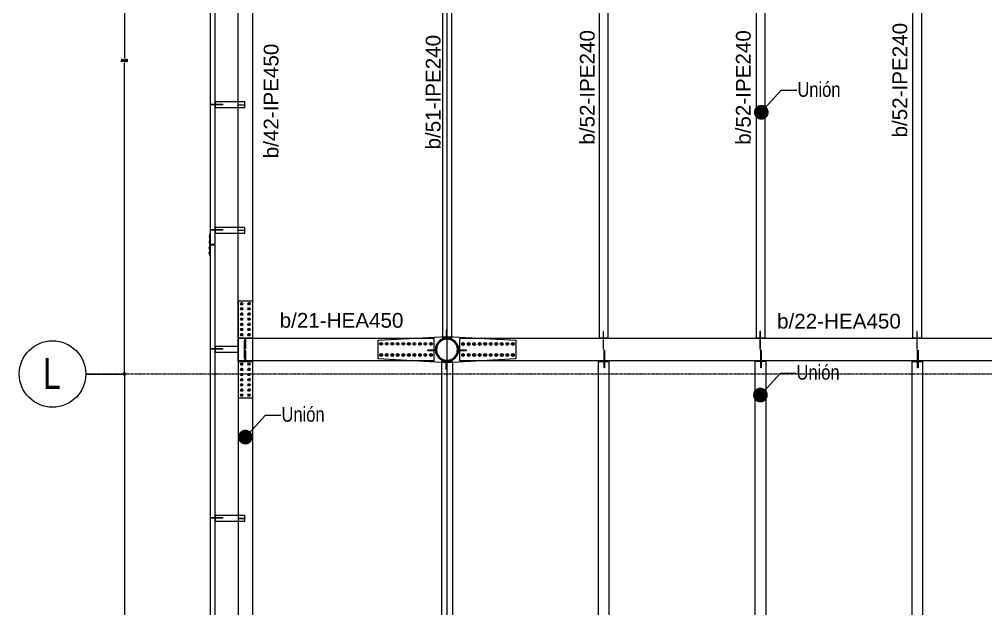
# Model space of a CAD drawing. Header units: millimetres. Extents: x -158 to 97215, y -53820 to 8373.
# Drawn here: x 1937 to 15034, y -36886 to -28896 of the extents above; entities that cross this region are included whole.
import ezdxf
from ezdxf.enums import TextEntityAlignment as Align

# ---------------------------------------------------------------- set-up
doc = ezdxf.new("R2010")
doc.units = ezdxf.units.MM
doc.header["$LTSCALE"] = 0.8
doc.linetypes.add('Grid Line', pattern=[3.33375, 1.905, -0.47625, 0.47625, -0.47625])
for name, color, linetype, lineweight in [('0-1', 7, 'Continuous', 5), ('E_COLUMNAS-1', 1, 'Continuous', 25), ('E_EJES', 8, 'Continuous', 9), ('E_EJES-1', 8, 'Grid Line', 9), ('E_TEXTO', 3, 'Continuous', 9), ('P-PLATINA', 6, 'Continuous', 15)]:
    doc.layers.add(name, color=color, linetype=linetype, lineweight=lineweight)
doc.layers.add('COTAS', color=8, linetype='Continuous')
doc.layers.add('VIGAS', color=8, linetype='Continuous')
doc.styles.add('CNI_COTAS', font='romans.shx', dxfattribs={"width": 0.8})
doc.styles.add('CX', font='ARIALUNI.ttf', dxfattribs={"width": 0.8, "height": 300})
doc.styles.add('Swis721 LtCn BT', font='swisscl.ttf', dxfattribs={"height": 0.42})
doc.styles.add('VERDANA', font='arial.ttf')
doc.dimstyles.new('1.5', dxfattribs={"dimscale": 0, "dimtxt": 30, "dimasz": 80, "dimexe": 4, "dimexo": 4, "dimgap": 15, "dimtad": 1, "dimdec": 0, "dimzin": 4, "dimdsep": 46, "dimtxsty": 'CNI_COTAS', "dimblk": 'DOTSMALL', "dimcen": 0, "dimclrd": 256, "dimclrt": 3, "dimadec": 0, "dimazin": 0, "dimtfac": 1, "dimtdec": 0, "dimtmove": 2, "dimatfit": 0, "dimldrblk": 'DOTSMALL', "dimfxl": 0.05, "dimtolj": 1, "dimtzin": 0, "dimarcsym": 0})

# ---------------------------------------------------------------- blocks, each defined once
blk = doc.blocks.new('Grid - CNI_NOMBRE EJES-372759-_6_00m_N_E_-NIVEL-2 DOC')
at = {"layer": 'E_EJES'}
blk.add_circle((0, 0), 0.003, dxfattribs=at)
blk = doc.blocks.new('_DotSmall')
at = {"color": 0, "linetype": 'ByBlock', "const_width": 0.5}
blk.add_lwpolyline([(-0.0625, 0, 1), (0.0625, 0, 1)], format="xyb", close=True, dxfattribs=at)
blk = doc.blocks.new('*D170')
at = {"layer": 'COTAS', "color": 0, "lineweight": -2, "transparency": 16777216}
for p, q in [((2847, -33705), (3365, -33705)), ((2841, -42205), (3365, -42205))]:
    blk.add_line(p, q, dxfattribs=at)
at = {"layer": 'COTAS', "lineweight": -2, "transparency": 16777216}
for p, q in [((3361, -33705), (3361, -37925)), ((3361, -42205), (3361, -37985))]:
    blk.add_line(p, q, dxfattribs=at)
at = {"layer": 'Defpoints', "color": 0, "transparency": 16777216}
for p in [(2843, -33705), (3361, -33705), (2837, -42205)]:
    blk.add_point(p, dxfattribs=at)
at = {"layer": 'COTAS', "lineweight": -2, "transparency": 16777216, "xscale": 80, "yscale": 80, "zscale": 80}
for p, rotation in [((3361, -33705), 90), ((3361, -42205), 270)]:
    blk.add_blockref('_DotSmall', p, dxfattribs=dict(at, rotation=rotation))
at = {"layer": 'COTAS', "color": 3, "transparency": 16777216, "insert": (3361, -37955), "char_height": 30, "attachment_point": 5, "rotation": 0.1, "style": 'CNI_COTAS'}
blk.add_mtext('\\A1;8500', dxfattribs=at)
blk = doc.blocks.new('*D171')
at = {"layer": 'COTAS', "color": 0, "lineweight": -2, "transparency": 16777216}
for p, q in [((3030, -25205), (3365, -25205)), ((3030, -33705), (3365, -33705))]:
    blk.add_line(p, q, dxfattribs=at)
at = {"layer": 'COTAS', "lineweight": -2, "transparency": 16777216}
for p, q in [((3361, -25205), (3361, -29425)), ((3361, -33705), (3361, -29485))]:
    blk.add_line(p, q, dxfattribs=at)
at = {"layer": 'Defpoints', "color": 0, "transparency": 16777216}
for p in [(3026, -25205), (3361, -25205), (3026, -33705)]:
    blk.add_point(p, dxfattribs=at)
at = {"layer": 'COTAS', "lineweight": -2, "transparency": 16777216, "xscale": 80, "yscale": 80, "zscale": 80}
for p, rotation in [((3361, -25205), 90), ((3361, -33705), 270)]:
    blk.add_blockref('_DotSmall', p, dxfattribs=dict(at, rotation=rotation))
at = {"layer": 'COTAS', "color": 3, "transparency": 16777216, "insert": (3361, -29455), "char_height": 30, "attachment_point": 5, "rotation": 0.1, "style": 'CNI_COTAS'}
blk.add_mtext('\\A1;8500', dxfattribs=at)

msp = doc.modelspace()

# ---------------------------------------------------------------- linework, layer by layer
at = {"color": 1, "linetype": 'Continuous'}
for centre, radius, start, end in [((4950.1, -32751.9), 11, 108, 288), ((4950.1, -32751.9), 10, 0, 180), ((4950.1, -32751.9), 11, 288, 108), ((5050.1, -32751.9), 11, 108, 288), ((5050.1, -32751.9), 10, 0, 180), ((5050.1, -32751.9), 11, 288, 108), ((4950.1, -32821.9), 11, 108, 288), ((4950.1, -32751.9), 10, 180, 0), ((4950.1, -32821.9), 10, 0, 180), ((4950.1, -32821.9), 10, 180, 0), ((4950.1, -32821.9), 11, 288, 108), ((5050.1, -32821.9), 11, 108, 288), ((5050.1, -32751.9), 10, 180, 0), ((5050.1, -32821.9), 10, 0, 180), ((5050.1, -32821.9), 10, 180, 0), ((5050.1, -32821.9), 11, 288, 108), ((4950.1, -32891.9), 11, 108, 288), ((4950.1, -32961.9), 11, 108, 288), ((4950.1, -32891.9), 10, 0, 180), ((4950.1, -32891.9), 10, 180, 0), ((4950.1, -32961.9), 10, 0, 180), ((4950.1, -32961.9), 10, 180, 0), ((4950.1, -32891.9), 11, 288, 108), ((4950.1, -32961.9), 11, 288, 108), ((5050.1, -32891.9), 11, 108, 288), ((5050.1, -32961.9), 11, 108, 288), ((5050.1, -32891.9), 10, 0, 180), ((5050.1, -32891.9), 10, 180, 0), ((5050.1, -32961.9), 10, 0, 180), ((5050.1, -32961.9), 10, 180, 0), ((5050.1, -32891.9), 11, 288, 108), ((5050.1, -32961.9), 11, 288, 108), ((4950.1, -33031.9), 11, 108, 288), ((4950.1, -33101.9), 11, 108, 288), ((4950.1, -33031.9), 10, 0, 180), ((4950.1, -33031.9), 10, 180, 0), ((4950.1, -33101.9), 10, 0, 180), ((4950.1, -33101.9), 10, 180, 0), ((4950.1, -33031.9), 11, 288, 108), ((4950.1, -33101.9), 11, 288, 108), ((5050.1, -33031.9), 11, 108, 288), ((5050.1, -33101.9), 11, 108, 288), ((5050.1, -33031.9), 10, 0, 180), ((5050.1, -33031.9), 10, 180, 0), ((5050.1, -33101.9), 10, 0, 180), ((5050.1, -33101.9), 10, 180, 0), ((5050.1, -33031.9), 11, 288, 108), ((5050.1, -33101.9), 11, 288, 108), ((4950.1, -33171.9), 11, 108, 288), ((4950.1, -33171.9), 10, 0, 180), ((4950.1, -33171.9), 10, 180, 0), ((4950.1, -33171.9), 11, 288, 108), ((5050.1, -33171.9), 11, 108, 288), ((5050.1, -33171.9), 10, 0, 180), ((5050.1, -33171.9), 10, 180, 0), ((5050.1, -33171.9), 11, 288, 108), ((6840.8, -33297.1), 12, 18.0268, 198.0268), ((6840.8, -33297.1), 12, 198.0268, 18.0268), ((6840.8, -33297.1), 11, 90.0268, 270.0268), ((6840.8, -33297.1), 11, 270.0268, 90.0268), ((6915.8, -33297), 12, 18.0268, 198.0268), ((6915.8, -33297), 12, 198.0268, 18.0268), ((6915.8, -33297), 11, 90.0268, 270.0268), ((6915.8, -33297), 11, 270.0268, 90.0268), ((6990.8, -33297), 12, 18.0268, 198.0268), ((6990.8, -33297), 12, 198.0268, 18.0268), ((6990.8, -33297), 11, 90.0268, 270.0268), ((6990.8, -33297), 11, 270.0268, 90.0268), ((7065.8, -33297), 12, 18.0268, 198.0268), ((7065.8, -33297), 12, 198.0268, 18.0268), ((7065.8, -33297), 11, 90.0268, 270.0268), ((7065.8, -33297), 11, 270.0268, 90.0268), ((7140.8, -33296.9), 12, 18.0268, 198.0268), ((7140.8, -33296.9), 12, 198.0268, 18.0268), ((7140.8, -33296.9), 11, 90.0268, 270.0268), ((7140.8, -33296.9), 11, 270.0268, 90.0268), ((7215.8, -33296.9), 12, 18.0268, 198.0268), ((7215.8, -33296.9), 12, 198.0268, 18.0268), ((7215.8, -33296.9), 11, 90.0268, 270.0268), ((7215.8, -33296.9), 11, 270.0268, 90.0268), ((7290.8, -33296.9), 12, 18.0268, 198.0268), ((7290.8, -33296.9), 12, 198.0268, 18.0268), ((7290.8, -33296.9), 11, 90.0268, 270.0268), ((7290.8, -33296.9), 11, 270.0268, 90.0268), ((7365.8, -33296.8), 12, 18.0268, 198.0268), ((7365.8, -33296.8), 12, 198.0268, 18.0268), ((7365.8, -33296.8), 11, 90.0268, 270.0268), ((7365.8, -33296.8), 11, 270.0268, 90.0268), ((7440.8, -33296.8), 12, 18.0268, 198.0268), ((7440.8, -33296.8), 12, 198.0268, 18.0268), ((7440.8, -33296.8), 11, 90.0268, 270.0268), ((7440.8, -33296.8), 11, 270.0268, 90.0268), ((7515.8, -33296.8), 12, 18.0268, 198.0268), ((7515.8, -33296.8), 12, 198.0268, 18.0268), ((7515.8, -33296.8), 11, 90.0268, 270.0268), ((7515.8, -33296.8), 11, 270.0268, 90.0268), ((7950.7, -33297.6), 12, 18.0268, 198.0268), ((7950.7, -33297.6), 12, 198.0268, 18.0268), ((7950.7, -33297.6), 11, 90.0268, 270.0268), ((7950.7, -33297.6), 11, 270.0268, 90.0268), ((8025.7, -33297.6), 12, 18.0268, 198.0268), ((8025.7, -33297.6), 12, 198.0268, 18.0268), ((8025.7, -33297.6), 11, 90.0268, 270.0268), ((8025.7, -33297.6), 11, 270.0268, 90.0268), ((8100.7, -33297.6), 12, 18.0268, 198.0268), ((8100.7, -33297.6), 12, 198.0268, 18.0268), ((8100.7, -33297.6), 11, 90.0268, 270.0268), ((8100.7, -33297.6), 11, 270.0268, 90.0268), ((8175.7, -33297.5), 12, 18.0268, 198.0268), ((8175.7, -33297.5), 12, 198.0268, 18.0268), ((8175.7, -33297.5), 11, 90.0268, 270.0268), ((8175.7, -33297.5), 11, 270.0268, 90.0268), ((8250.7, -33297.5), 12, 18.0268, 198.0268), ((8250.7, -33297.5), 12, 198.0268, 18.0268), ((8250.7, -33297.5), 11, 90.0268, 270.0268), ((8250.7, -33297.5), 11, 270.0268, 90.0268), ((8325.7, -33297.5), 12, 18.0268, 198.0268), ((8325.7, -33297.5), 12, 198.0268, 18.0268), ((8325.7, -33297.5), 11, 90.0268, 270.0268), ((8325.7, -33297.5), 11, 270.0268, 90.0268), ((8400.7, -33297.4), 12, 18.0268, 198.0268), ((8400.7, -33297.4), 12, 198.0268, 18.0268), ((8400.7, -33297.4), 11, 90.0268, 270.0268), ((8400.7, -33297.4), 11, 270.0268, 90.0268), ((8475.7, -33297.4), 12, 18.0268, 198.0268), ((8475.7, -33297.4), 12, 198.0268, 18.0268), ((8475.7, -33297.4), 11, 90.0268, 270.0268), ((8475.7, -33297.4), 11, 270.0268, 90.0268), ((8550.7, -33297.4), 12, 18.0268, 198.0268), ((8550.7, -33297.4), 12, 198.0268, 18.0268), ((8550.7, -33297.4), 11, 90.0268, 270.0268), ((8550.7, -33297.4), 11, 270.0268, 90.0268), ((8625.7, -33297.3), 12, 18.0268, 198.0268), ((8625.7, -33297.3), 12, 198.0268, 18.0268), ((8625.7, -33297.3), 11, 90.0268, 270.0268), ((8625.7, -33297.3), 11, 270.0268, 90.0268), ((6840.8, -33447.1), 12, 18.0268, 198.0268), ((6840.8, -33447.1), 12, 198.0268, 18.0268), ((6840.8, -33447.1), 11, 90.0268, 270.0268), ((6840.8, -33447.1), 11, 270.0268, 90.0268), ((6915.8, -33447), 12, 18.0268, 198.0268), ((6915.8, -33447), 12, 198.0268, 18.0268), ((6915.8, -33447), 11, 90.0268, 270.0268), ((6915.8, -33447), 11, 270.0268, 90.0268), ((6990.8, -33447), 12, 18.0268, 198.0268), ((6990.8, -33447), 12, 198.0268, 18.0268), ((6990.8, -33447), 11, 90.0268, 270.0268), ((6990.8, -33447), 11, 270.0268, 90.0268), ((7065.8, -33447), 12, 18.0268, 198.0268), ((7065.8, -33447), 12, 198.0268, 18.0268), ((7065.8, -33447), 11, 90.0268, 270.0268), ((7065.8, -33447), 11, 270.0268, 90.0268), ((7140.8, -33446.9), 12, 18.0268, 198.0268), ((7140.8, -33446.9), 12, 198.0268, 18.0268), ((7140.8, -33446.9), 11, 90.0268, 270.0268), ((7140.8, -33446.9), 11, 270.0268, 90.0268), ((7215.8, -33446.9), 12, 18.0268, 198.0268), ((7215.8, -33446.9), 12, 198.0268, 18.0268), ((7215.8, -33446.9), 11, 90.0268, 270.0268), ((7215.8, -33446.9), 11, 270.0268, 90.0268), ((7290.8, -33446.9), 12, 18.0268, 198.0268), ((7290.8, -33446.9), 12, 198.0268, 18.0268), ((7290.8, -33446.9), 11, 90.0268, 270.0268), ((7290.8, -33446.9), 11, 270.0268, 90.0268), ((7365.8, -33446.8), 12, 18.0268, 198.0268), ((7365.8, -33446.8), 12, 198.0268, 18.0268), ((7365.8, -33446.8), 11, 90.0268, 270.0268), ((7365.8, -33446.8), 11, 270.0268, 90.0268), ((7440.8, -33446.8), 12, 18.0268, 198.0268), ((7440.8, -33446.8), 12, 198.0268, 18.0268), ((7440.8, -33446.8), 11, 90.0268, 270.0268), ((7440.8, -33446.8), 11, 270.0268, 90.0268), ((7515.8, -33446.8), 12, 18.0268, 198.0268), ((7515.8, -33446.8), 12, 198.0268, 18.0268), ((7515.8, -33446.8), 11, 90.0268, 270.0268), ((7515.8, -33446.8), 11, 270.0268, 90.0268), ((7950.8, -33447.6), 12, 18.0268, 198.0268), ((7950.8, -33447.6), 12, 198.0268, 18.0268), ((7950.8, -33447.6), 11, 90.0268, 270.0268), ((7950.8, -33447.6), 11, 270.0268, 90.0268), ((8025.8, -33447.6), 12, 18.0268, 198.0268), ((8025.8, -33447.6), 12, 198.0268, 18.0268), ((8025.8, -33447.6), 11, 90.0268, 270.0268), ((8025.8, -33447.6), 11, 270.0268, 90.0268), ((8100.8, -33447.6), 12, 18.0268, 198.0268), ((8100.8, -33447.6), 12, 198.0268, 18.0268), ((8100.8, -33447.6), 11, 90.0268, 270.0268), ((8100.8, -33447.6), 11, 270.0268, 90.0268), ((8175.8, -33447.5), 12, 18.0268, 198.0268), ((8175.8, -33447.5), 12, 198.0268, 18.0268), ((8175.8, -33447.5), 11, 90.0268, 270.0268), ((8175.8, -33447.5), 11, 270.0268, 90.0268), ((8250.8, -33447.5), 12, 18.0268, 198.0268), ((8250.8, -33447.5), 12, 198.0268, 18.0268), ((8250.8, -33447.5), 11, 90.0268, 270.0268), ((8250.8, -33447.5), 11, 270.0268, 90.0268), ((8325.8, -33447.5), 12, 18.0268, 198.0268), ((8325.8, -33447.5), 12, 198.0268, 18.0268), ((8325.8, -33447.5), 11, 90.0268, 270.0268), ((8325.8, -33447.5), 11, 270.0268, 90.0268), ((8400.8, -33447.4), 12, 18.0268, 198.0268), ((8400.8, -33447.4), 12, 198.0268, 18.0268), ((8400.8, -33447.4), 11, 90.0268, 270.0268), ((8400.8, -33447.4), 11, 270.0268, 90.0268), ((8475.8, -33447.4), 12, 18.0268, 198.0268), ((8475.8, -33447.4), 12, 198.0268, 18.0268), ((8475.8, -33447.4), 11, 90.0268, 270.0268), ((8475.8, -33447.4), 11, 270.0268, 90.0268), ((8550.8, -33447.4), 12, 18.0268, 198.0268), ((8550.8, -33447.4), 12, 198.0268, 18.0268), ((8550.8, -33447.4), 11, 90.0268, 270.0268), ((8550.8, -33447.4), 11, 270.0268, 90.0268), ((8625.8, -33447.3), 12, 18.0268, 198.0268), ((8625.8, -33447.3), 12, 198.0268, 18.0268), ((8625.8, -33447.3), 11, 90.0268, 270.0268), ((8625.8, -33447.3), 11, 270.0268, 90.0268), ((4950.1, -33572.2), 11, 108, 288), ((4950.1, -33642.2), 11, 108, 288), ((4950.1, -33572.2), 10, 0, 180), ((4950.1, -33572.2), 10, 180, 0), ((4950.1, -33642.2), 10, 0, 180), ((4950.1, -33642.2), 10, 180, 0), ((4950.1, -33572.2), 11, 288, 108), ((4950.1, -33642.2), 11, 288, 108), ((5050.1, -33572.2), 11, 108, 288), ((5050.1, -33642.2), 11, 108, 288), ((5050.1, -33572.2), 10, 0, 180), ((5050.1, -33572.2), 10, 180, 0), ((5050.1, -33642.2), 10, 0, 180), ((5050.1, -33642.2), 10, 180, 0), ((5050.1, -33572.2), 11, 288, 108), ((5050.1, -33642.2), 11, 288, 108), ((4950.1, -33712.2), 11, 108, 288), ((4950.1, -33782.2), 11, 108, 288), ((4950.1, -33712.2), 10, 0, 180), ((4950.1, -33712.2), 10, 180, 0), ((4950.1, -33782.2), 10, 0, 180), ((4950.1, -33782.2), 10, 180, 0), ((4950.1, -33712.2), 11, 288, 108), ((4950.1, -33782.2), 11, 288, 108), ((5050.1, -33712.2), 11, 108, 288), ((5050.1, -33782.2), 11, 108, 288), ((5050.1, -33712.2), 10, 0, 180), ((5050.1, -33712.2), 10, 180, 0), ((5050.1, -33782.2), 10, 0, 180), ((5050.1, -33782.2), 10, 180, 0), ((5050.1, -33712.2), 11, 288, 108), ((5050.1, -33782.2), 11, 288, 108), ((4950.1, -33852.2), 11, 108, 288), ((4950.1, -33922.2), 11, 108, 288), ((4950.1, -33852.2), 10, 0, 180), ((4950.1, -33852.2), 10, 180, 0), ((4950.1, -33922.2), 10, 0, 180), ((4950.1, -33852.2), 11, 288, 108), ((4950.1, -33922.2), 11, 288, 108), ((5050.1, -33852.2), 11, 108, 288), ((5050.1, -33922.2), 11, 108, 288), ((5050.1, -33852.2), 10, 0, 180), ((5050.1, -33852.2), 10, 180, 0), ((5050.1, -33922.2), 10, 0, 180), ((5050.1, -33852.2), 11, 288, 108), ((5050.1, -33922.2), 11, 288, 108), ((4950.1, -33992.2), 11, 108, 288), ((4950.1, -33922.2), 10, 180, 0), ((4950.1, -33992.2), 10, 0, 180), ((4950.1, -33992.2), 10, 180, 0), ((4950.1, -33992.2), 11, 288, 108), ((5050.1, -33992.2), 11, 108, 288), ((5050.1, -33922.2), 10, 180, 0), ((5050.1, -33992.2), 10, 0, 180), ((5050.1, -33992.2), 10, 180, 0), ((5050.1, -33992.2), 11, 288, 108)]:
    msp.add_arc(centre, radius, start, end, dxfattribs=at)
at = {"layer": '0-1', "color": 8}
for p, q in [((4522.1, -26281.2), (4522.1, -31949.6)), ((4587.1, -26281.2), (4587.1, -31949.6)), ((4587.1, -31949.6), (4522.1, -31949.6)), ((4587.1, -31959.6), (4522.1, -31959.6)), ((4522.1, -31959.6), (4522.1, -43949.6)), ((4587.1, -31959.6), (4587.1, -43949.6))]:
    msp.add_line(p, q, dxfattribs=at)
at = {"layer": 'E_COLUMNAS-1'}
for centre, radius, start, end in [((7733.3, -33374.5), 157.5, 78.75, 258.75), ((7733.3, -33374.5), 157.5, 78.75, 258.75), ((7733.3, -33374.7), 152.5, 11.25, 191.25), ((7733.3, -33374.7), 142.5, 348.75, 168.75), ((7733.3, -33374.5), 157.5, 258.75, 78.75), ((7733.3, -33374.5), 157.5, 258.75, 78.75), ((7733.3, -33374.7), 152.5, 191.25, 11.25), ((7733.3, -33374.7), 142.5, 168.75, 348.75)]:
    msp.add_arc(centre, radius, start, end, dxfattribs=at)
at = {"layer": 'E_EJES-1'}
for p, q in [((7733.3, -52920), (7733.3, -22429.9)), ((7733.3, -52920), (7733.3, -22429.9)), ((2836.9, -33704.7), (96315.4, -33704.7))]:
    msp.add_line(p, q, dxfattribs=at)
at = {"layer": 'E_TEXTO', "color": 4}
for p, q in [((11993.3, -30156.5), (12263.8, -29858.5)), ((12263.8, -29858.5), (12473.6, -29858.5)), ((11980.9, -33990.4), (12251.5, -33692.4)), ((12251.5, -33692.4), (12461.2, -33692.4)), ((5000.9, -34560.4), (5271.5, -34262.4)), ((5271.5, -34262.4), (5481.2, -34262.4))]:
    msp.add_line(p, q, dxfattribs=at)
at = {"layer": 'E_TEXTO', "color": 4, "const_width": 100}
for points in [[(11943.3, -30156.5, 1), (12043.3, -30156.5, 1)], [(11930.9, -33990.4, 1), (12030.9, -33990.4, 1)], [(4950.9, -34560.4, 1), (5050.9, -34560.4, 1)]]:
    msp.add_lwpolyline(points, format="xyb", close=True, dxfattribs=at)
at = {"layer": 'P-PLATINA'}
for p, q in [((9849.2, -33343.9), (9855.2, -33343.9)), ((11974.2, -33343.9), (11980.2, -33343.9)), ((9861.8, -33405.4), (9867.8, -33405.4)), ((11986.8, -33405.4), (11992.8, -33405.4)), ((14111.8, -33405.4), (14117.8, -33405.4)), ((9861.8, -33544.6), (9867.8, -33544.6)), ((11986.8, -33544.6), (11992.8, -33544.6))]:
    msp.add_line(p, q, dxfattribs=at)
for points in [[(7724.2, -33112.2), (7724.2, -33217.9), (7724.2, -33222.2), (7730.2, -33222.2), (7730.2, -33217.3), (7730.2, -33112.2)], [(9855.2, -33214.6), (9855.2, -33129.6), (9849.2, -33129.6), (9849.2, -33214.6), (9849.2, -33224.6), (9849.2, -33368.9), (9855.2, -33368.9), (9855.2, -33224.6)], [(11980.2, -33214.6), (11980.2, -33129.6), (11974.2, -33129.6), (11974.2, -33214.6), (11974.2, -33224.6), (11974.2, -33368.9), (11980.2, -33368.9), (11980.2, -33224.6)], [(14105.2, -33214.6), (14105.2, -33129.6), (14099.2, -33129.6), (14099.2, -33214.6), (14099.2, -33224.6), (14099.2, -33368.9), (14105.2, -33368.9), (14105.2, -33224.6)], [(9861.8, -33619.6), (9861.8, -33534.6), (9861.8, -33524.6), (9861.8, -33380.4), (9867.8, -33380.4), (9867.8, -33524.6), (9867.8, -33534.6), (9867.8, -33619.6)], [(11986.8, -33380.4), (11992.8, -33380.4), (11992.8, -33524.6), (11992.8, -33534.6), (11992.8, -33619.6), (11986.8, -33619.6), (11986.8, -33534.6), (11986.8, -33524.6)], [(14111.8, -33380.4), (14117.8, -33380.4), (14117.8, -33524.6), (14117.8, -33534.6), (14117.8, -33619.6), (14111.8, -33619.6), (14111.8, -33534.6), (14111.8, -33524.6)], [(7729.7, -33637.2), (7729.7, -33531.7), (7729.7, -33527.2), (7719.7, -33527.2), (7719.7, -33530.7), (7719.7, -33637.2)]]:
    msp.add_lwpolyline(points, close=True, dxfattribs=at)
at = {"layer": 'VIGAS'}
for p, q in [((7733.3, -34212.2), (7733.3, -26020.7)), ((4905.1, -33214.5), (4905.1, -26913.3)), ((9798.3, -33214.6), (9798.3, -26915.6)), ((9918.3, -33214.6), (9918.3, -26915.6)), ((11923.3, -26912.9), (11923.3, -33214.6)), ((12043.3, -33214.6), (12043.3, -26912.9)), ((14048.3, -33214.6), (14048.3, -26912.9)), ((14168.3, -33214.6), (14168.3, -26912.9)), ((7673.3, -27025.6), (7673.3, -33200.3)), ((7793.3, -27025.7), (7793.3, -33200.3)), ((5095.1, -27413.2), (5095.1, -32712.2)), ((4529.6, -30054.9), (4529.6, -30048.9)), ((4587.1, -30048.9), (4529.6, -30048.9)), ((4587.1, -30054.9), (4529.6, -30054.9)), ((4539.6, -30054.9), (4539.6, -30048.9)), ((4597.1, -30048.9), (4587.1, -30048.9)), ((4587.1, -30054.9), (4587.1, -30048.9)), ((4597.1, -30054.9), (4587.1, -30054.9)), ((4905.1, -30016.4), (4597.1, -30016.4)), ((4597.1, -30098.4), (4597.1, -30016.4)), ((4694.6, -30048.9), (4597.1, -30048.9)), ((4694.6, -30054.9), (4597.1, -30054.9)), ((4905.1, -30098.4), (4597.1, -30098.4)), ((4599.6, -30054.9), (4599.6, -30048.9)), ((4679.6, -30054.9), (4679.6, -30048.9)), ((4694.6, -30048.9), (4694.6, -30054.9)), ((4995.4, -30016.4), (4905.1, -30016.4)), ((4995.4, -30098.4), (4905.1, -30098.4)), ((4905.4, -30060.4), (4905.4, -30054.4)), ((4905.4, -30054.4), (4995.4, -30054.4)), ((4905.4, -30060.4), (4905.4, -30054.4)), ((4905.4, -30054.4), (4995.4, -30054.4)), ((4995.4, -30060.4), (4905.4, -30060.4)), ((4995.4, -30060.4), (4905.4, -30060.4)), ((4975.4, -30060.4), (4975.4, -30054.4)), ((4995.4, -30098.4), (4995.4, -30016.4)), ((4995.4, -30054.4), (4995.4, -30060.4)), ((4995.4, -30054.4), (4995.4, -30060.4)), ((4522.1, -31809.6), (4516.1, -31809.6)), ((4516.1, -31809.6), (4516.1, -32099.6)), ((4522.1, -31809.6), (4522.1, -31949.6)), ((4529.6, -31754.9), (4529.6, -31748.9)), ((4587.1, -31748.9), (4529.6, -31748.9)), ((4587.1, -31754.9), (4529.6, -31754.9)), ((4539.6, -31754.9), (4539.6, -31748.9)), ((4597.1, -31748.9), (4587.1, -31748.9)), ((4587.1, -31754.9), (4587.1, -31748.9)), ((4597.1, -31754.9), (4587.1, -31754.9)), ((4905.1, -31716.4), (4597.1, -31716.4)), ((4597.1, -31798.4), (4597.1, -31716.4)), ((4694.6, -31748.9), (4597.1, -31748.9)), ((4694.6, -31754.9), (4597.1, -31754.9)), ((4905.1, -31798.4), (4597.1, -31798.4)), ((4599.6, -31754.9), (4599.6, -31748.9)), ((4679.6, -31754.9), (4679.6, -31748.9)), ((4694.6, -31748.9), (4694.6, -31754.9)), ((4995.4, -31716.4), (4905.1, -31716.4)), ((4995.4, -31798.4), (4905.1, -31798.4)), ((4905.4, -31760.4), (4905.4, -31754.4)), ((4905.4, -31754.4), (4995.4, -31754.4)), ((4905.4, -31760.4), (4905.4, -31754.4)), ((4905.4, -31754.4), (4995.4, -31754.4)), ((4995.4, -31760.4), (4905.4, -31760.4)), ((4995.4, -31760.4), (4905.4, -31760.4)), ((4975.4, -31760.4), (4975.4, -31754.4)), ((4995.4, -31798.4), (4995.4, -31716.4)), ((4995.4, -31754.4), (4995.4, -31760.4)), ((4995.4, -31754.4), (4995.4, -31760.4)), ((4508.2, -31834.3), (4508.2, -31855)), ((4508.2, -31834.3), (4516.1, -31834.3)), ((4508.2, -31839.5), (4516.1, -31839.5)), ((4508.2, -31849.8), (4516.1, -31849.8)), ((4508.2, -31855), (4516.1, -31855)), ((4508.2, -31904.3), (4508.2, -31925)), ((4508.2, -31904.3), (4516.1, -31904.3)), ((4508.2, -31909.5), (4516.1, -31909.5)), ((4508.2, -31919.8), (4516.1, -31919.8)), ((4508.2, -31925), (4516.1, -31925)), ((4522.1, -31949.6), (4522.1, -31959.6)), ((4508.2, -31984.3), (4516.1, -31984.3)), ((4508.2, -32005), (4508.2, -31984.3)), ((4508.2, -31989.5), (4516.1, -31989.5)), ((4508.2, -31999.8), (4516.1, -31999.8)), ((4516.1, -32005), (4508.2, -32005)), ((4508.2, -32054.3), (4516.1, -32054.3)), ((4508.2, -32075), (4508.2, -32054.3)), ((4508.2, -32059.5), (4516.1, -32059.5)), ((4508.2, -32069.8), (4516.1, -32069.8)), ((4516.1, -32075), (4508.2, -32075)), ((4522.1, -31959.6), (4522.1, -32099.6)), ((4522.1, -32099.6), (4516.1, -32099.6)), ((7733.3, -34374.7), (7733.3, -32374.7)), ((7733.3, -43369.3), (7733.3, -32537.2)), ((4905.2, -32712.1), (5096.2, -32712.2)), ((4905.2, -34032.1), (4905.2, -32712.1)), ((4905.2, -32712.1), (5096.2, -32712.2)), ((4905.2, -34032.1), (4905.2, -32712.1)), ((4932.8, -32751.9), (4941.5, -32736.9)), ((4941.5, -32736.9), (4958.8, -32736.9)), ((4958.8, -32736.9), (4967.4, -32751.9)), ((5032.8, -32751.9), (5041.5, -32736.9)), ((5041.5, -32736.9), (5058.8, -32736.9)), ((5058.8, -32736.9), (5067.4, -32751.9)), ((5095.1, -32712.2), (5095.1, -33214.5)), ((5096.2, -32712.2), (5097.5, -34031.9)), ((5096.2, -32712.2), (5097.5, -34031.9)), ((4941.5, -32766.9), (4932.8, -32751.9)), ((4932.8, -32821.9), (4941.5, -32806.9)), ((4941.5, -32836.9), (4932.8, -32821.9)), ((4958.8, -32766.9), (4941.5, -32766.9)), ((4941.5, -32806.9), (4958.8, -32806.9)), ((4958.8, -32836.9), (4941.5, -32836.9)), ((4967.4, -32751.9), (4958.8, -32766.9)), ((4958.8, -32806.9), (4967.4, -32821.9)), ((4967.4, -32821.9), (4958.8, -32836.9)), ((5041.5, -32766.9), (5032.8, -32751.9)), ((5032.8, -32821.9), (5041.5, -32806.9)), ((5041.5, -32836.9), (5032.8, -32821.9)), ((5058.8, -32766.9), (5041.5, -32766.9)), ((5041.5, -32806.9), (5058.8, -32806.9)), ((5058.8, -32836.9), (5041.5, -32836.9)), ((5067.4, -32751.9), (5058.8, -32766.9)), ((5058.8, -32806.9), (5067.4, -32821.9)), ((5067.4, -32821.9), (5058.8, -32836.9)), ((4932.8, -32891.9), (4941.5, -32876.9)), ((4941.5, -32906.9), (4932.8, -32891.9)), ((4932.8, -32961.9), (4941.5, -32946.9)), ((4941.5, -32976.9), (4932.8, -32961.9)), ((4941.5, -32876.9), (4958.8, -32876.9)), ((4958.8, -32906.9), (4941.5, -32906.9)), ((4941.5, -32946.9), (4958.8, -32946.9)), ((4958.8, -32976.9), (4941.5, -32976.9)), ((4958.8, -32876.9), (4967.4, -32891.9)), ((4967.4, -32891.9), (4958.8, -32906.9)), ((4958.8, -32946.9), (4967.4, -32961.9)), ((4967.4, -32961.9), (4958.8, -32976.9)), ((5032.8, -32891.9), (5041.5, -32876.9)), ((5041.5, -32906.9), (5032.8, -32891.9)), ((5032.8, -32961.9), (5041.5, -32946.9)), ((5041.5, -32976.9), (5032.8, -32961.9)), ((5041.5, -32876.9), (5058.8, -32876.9)), ((5058.8, -32906.9), (5041.5, -32906.9)), ((5041.5, -32946.9), (5058.8, -32946.9)), ((5058.8, -32976.9), (5041.5, -32976.9)), ((5058.8, -32876.9), (5067.4, -32891.9)), ((5067.4, -32891.9), (5058.8, -32906.9)), ((5058.8, -32946.9), (5067.4, -32961.9)), ((5067.4, -32961.9), (5058.8, -32976.9)), ((4932.8, -33031.9), (4941.5, -33016.9)), ((4941.5, -33046.9), (4932.8, -33031.9)), ((4932.8, -33101.9), (4941.5, -33086.9)), ((4941.5, -33116.9), (4932.8, -33101.9)), ((4941.5, -33016.9), (4958.8, -33016.9)), ((4958.8, -33046.9), (4941.5, -33046.9)), ((4941.5, -33086.9), (4958.8, -33086.9)), ((4958.8, -33116.9), (4941.5, -33116.9)), ((4958.8, -33016.9), (4967.4, -33031.9)), ((4967.4, -33031.9), (4958.8, -33046.9)), ((4958.8, -33086.9), (4967.4, -33101.9)), ((4967.4, -33101.9), (4958.8, -33116.9)), ((5032.8, -33031.9), (5041.5, -33016.9)), ((5041.5, -33046.9), (5032.8, -33031.9)), ((5032.8, -33101.9), (5041.5, -33086.9)), ((5041.5, -33116.9), (5032.8, -33101.9)), ((5041.5, -33016.9), (5058.8, -33016.9)), ((5058.8, -33046.9), (5041.5, -33046.9)), ((5041.5, -33086.9), (5058.8, -33086.9)), ((5058.8, -33116.9), (5041.5, -33116.9)), ((5058.8, -33016.9), (5067.4, -33031.9)), ((5067.4, -33031.9), (5058.8, -33046.9)), ((5058.8, -33086.9), (5067.4, -33101.9)), ((5067.4, -33101.9), (5058.8, -33116.9)), ((4905.1, -33214.5), (4905.2, -33214.5)), ((4905.1, -33224.6), (4905.2, -33224.6)), ((4905.1, -33524.6), (4905.1, -33224.6)), ((4905.2, -33214.5), (5095.1, -33214.5)), ((5096.7, -33224.6), (4905.2, -33224.6)), ((4932.8, -33171.9), (4941.5, -33156.9)), ((4941.5, -33186.9), (4932.8, -33171.9)), ((4941.5, -33156.9), (4958.8, -33156.9)), ((4958.8, -33186.9), (4941.5, -33186.9)), ((4958.8, -33156.9), (4967.4, -33171.9)), ((4967.4, -33171.9), (4958.8, -33186.9)), ((4985.4, -33258.8), (4985.4, -33368.8)), ((4995.4, -33258.8), (4985.4, -33258.8)), ((4995.4, -33358.8), (4995.4, -33214.5)), ((4995.4, -33368.8), (4995.4, -33258.8)), ((5004.8, -33358.8), (5004.8, -33214.5)), ((5032.8, -33171.9), (5041.5, -33156.9)), ((5041.5, -33186.9), (5032.8, -33171.9)), ((5041.5, -33156.9), (5058.8, -33156.9)), ((5058.8, -33186.9), (5041.5, -33186.9)), ((5058.8, -33156.9), (5067.4, -33171.9)), ((5067.4, -33171.9), (5058.8, -33186.9)), ((7218.2, -33224.6), (5096.7, -33224.6)), ((6801, -33246.9), (7733.3, -33197)), ((6801, -33246.9), (7733.3, -33197)), ((6801, -33496.9), (6801, -33246.9)), ((6801, -33496.9), (6801, -33246.9)), ((7560.8, -33224.6), (7218.2, -33224.6)), ((7560.8, -33524.6), (7560.8, -33224.6)), ((7673.3, -33200.3), (7673.3, -33212.2)), ((7793.3, -33212.2), (7673.3, -33212.2)), ((7733.3, -33197), (8665.7, -33247.9)), ((7733.3, -33197), (8665.7, -33247.9)), ((7793.3, -33200.3), (7793.3, -33212.2)), ((8238.1, -33224.6), (7905.7, -33224.6)), ((7905.7, -33524.6), (7905.7, -33224.6)), ((15718.1, -33224.6), (8238.1, -33224.6)), ((8665.7, -33247.9), (8665.7, -33497.9)), ((8665.7, -33247.9), (8665.7, -33497.9)), ((9798.3, -33214.6), (9918.3, -33214.6)), ((11923.3, -33214.6), (12043.3, -33214.6)), ((14048.3, -33214.6), (14168.3, -33214.6)), ((4529.6, -33369.6), (4529.6, -33363.6)), ((4587.1, -33363.6), (4529.6, -33363.6)), ((4587.1, -33369.6), (4529.6, -33369.6)), ((4539.6, -33369.6), (4539.6, -33363.6)), ((4597.1, -33363.6), (4587.1, -33363.6)), ((4587.1, -33369.6), (4587.1, -33363.6)), ((4597.1, -33369.6), (4587.1, -33369.6)), ((4905.1, -33331.1), (4597.1, -33331.1)), ((4597.1, -33413.1), (4597.1, -33331.1)), ((4694.6, -33363.6), (4597.1, -33363.6)), ((4694.6, -33369.6), (4597.1, -33369.6)), ((4599.6, -33369.6), (4599.6, -33363.6)), ((4679.6, -33369.6), (4679.6, -33363.6)), ((4694.6, -33363.6), (4694.6, -33369.6)), ((4905.1, -33413.1), (4905.1, -33331.1)), ((4985.4, -33368.8), (4995.4, -33368.8)), ((4995.4, -33380.3), (4985.4, -33380.3)), ((4985.4, -33380.3), (4985.4, -33490.3)), ((4995.4, -33358.8), (5004.8, -33358.8)), ((4995.4, -33490.3), (4995.4, -33380.3)), ((5004.8, -33390.3), (4995.4, -33390.3)), ((4995.4, -33390.3), (4995.4, -33534.6)), ((5004.8, -33534.6), (5004.8, -33390.3)), ((6824.3, -33287.6), (6840.8, -33278)), ((6824.3, -33306.6), (6824.3, -33287.6)), ((6840.8, -33316.1), (6824.3, -33306.6)), ((6840.8, -33278), (6857.3, -33287.5)), ((6857.3, -33306.6), (6840.8, -33316.1)), ((6857.3, -33287.5), (6857.3, -33306.6)), ((6899.3, -33287.5), (6915.8, -33278)), ((6899.3, -33306.6), (6899.3, -33287.5)), ((6915.8, -33316.1), (6899.3, -33306.6)), ((6915.8, -33278), (6932.3, -33287.5)), ((6932.3, -33306.6), (6915.8, -33316.1)), ((6932.3, -33287.5), (6932.3, -33306.6)), ((6974.3, -33287.5), (6990.8, -33278)), ((6974.3, -33306.5), (6974.3, -33287.5)), ((6990.8, -33316.1), (6974.3, -33306.5)), ((6990.8, -33278), (7007.3, -33287.5)), ((7007.3, -33306.5), (6990.8, -33316.1)), ((7007.3, -33287.5), (7007.3, -33306.5)), ((7049.3, -33287.5), (7065.8, -33277.9)), ((7049.3, -33306.5), (7049.3, -33287.5)), ((7065.8, -33316), (7049.3, -33306.5)), ((7065.8, -33277.9), (7082.3, -33287.4)), ((7082.3, -33306.5), (7065.8, -33316)), ((7082.3, -33287.4), (7082.3, -33306.5)), ((7124.3, -33287.4), (7140.8, -33277.9)), ((7124.3, -33306.5), (7124.3, -33287.4)), ((7140.8, -33316), (7124.3, -33306.5)), ((7140.8, -33277.9), (7157.3, -33287.4)), ((7157.3, -33306.5), (7140.8, -33316)), ((7157.3, -33287.4), (7157.3, -33306.5)), ((7199.3, -33287.4), (7215.8, -33277.9)), ((7199.3, -33306.4), (7199.3, -33287.4)), ((7215.8, -33316), (7199.3, -33306.4)), ((7215.8, -33277.9), (7232.3, -33287.4)), ((7232.3, -33306.4), (7215.8, -33316)), ((7232.3, -33287.4), (7232.3, -33306.4)), ((7274.3, -33287.4), (7290.8, -33277.8)), ((7274.3, -33306.4), (7274.3, -33287.4)), ((7290.8, -33315.9), (7274.3, -33306.4)), ((7290.8, -33277.8), (7307.3, -33287.3)), ((7307.3, -33306.4), (7290.8, -33315.9)), ((7307.3, -33287.3), (7307.3, -33306.4)), ((7349.3, -33287.3), (7365.8, -33277.8)), ((7349.3, -33306.4), (7349.3, -33287.3)), ((7365.8, -33315.9), (7349.3, -33306.4)), ((7365.8, -33277.8), (7382.3, -33287.3)), ((7382.3, -33306.4), (7365.8, -33315.9)), ((7382.3, -33287.3), (7382.3, -33306.4)), ((7424.3, -33287.3), (7440.8, -33277.7)), ((7424.3, -33306.3), (7424.3, -33287.3)), ((7440.8, -33315.9), (7424.3, -33306.3)), ((7440.8, -33277.7), (7457.3, -33287.3)), ((7457.3, -33306.3), (7440.8, -33315.9)), ((7457.3, -33287.3), (7457.3, -33306.3)), ((7576.3, -33380.2), (7470.8, -33380.2)), ((7470.8, -33380.2), (7470.8, -33390.2)), ((7577.3, -33390.2), (7470.8, -33390.2)), ((7499.3, -33287.2), (7515.8, -33277.7)), ((7499.3, -33306.3), (7499.3, -33287.2)), ((7515.8, -33315.8), (7499.3, -33306.3)), ((7515.8, -33277.7), (7532.3, -33287.2)), ((7532.3, -33306.3), (7515.8, -33315.8)), ((7532.3, -33287.2), (7532.3, -33306.3)), ((7580.8, -33380.2), (7576.3, -33380.2)), ((7580.8, -33390.2), (7577.3, -33390.2)), ((7580.8, -33390.2), (7580.8, -33380.2)), ((7890.2, -33380.2), (7885.7, -33380.2)), ((7885.7, -33380.2), (7885.7, -33390.2)), ((7889.2, -33390.2), (7885.7, -33390.2)), ((7995.7, -33390.2), (7889.2, -33390.2)), ((7995.7, -33380.2), (7890.2, -33380.2)), ((7934.2, -33288.1), (7950.7, -33278.6)), ((7934.3, -33307.2), (7934.2, -33288.1)), ((7950.8, -33316.7), (7934.3, -33307.2)), ((7950.7, -33278.6), (7967.2, -33288.1)), ((7967.3, -33307.2), (7950.8, -33316.7)), ((7967.2, -33288.1), (7967.3, -33307.2)), ((7995.7, -33390.2), (7995.7, -33380.2)), ((8009.2, -33288.1), (8025.7, -33278.6)), ((8009.3, -33307.1), (8009.2, -33288.1)), ((8025.8, -33316.7), (8009.3, -33307.1)), ((8025.7, -33278.6), (8042.2, -33288.1)), ((8042.3, -33307.1), (8025.8, -33316.7)), ((8042.2, -33288.1), (8042.3, -33307.1)), ((8084.2, -33288.1), (8100.7, -33278.5)), ((8084.3, -33307.1), (8084.2, -33288.1)), ((8100.8, -33316.6), (8084.3, -33307.1)), ((8100.7, -33278.5), (8117.2, -33288)), ((8117.3, -33307.1), (8100.8, -33316.6)), ((8117.2, -33288), (8117.3, -33307.1)), ((8159.2, -33288), (8175.7, -33278.5)), ((8159.3, -33307.1), (8159.2, -33288)), ((8175.8, -33316.6), (8159.3, -33307.1)), ((8175.7, -33278.5), (8192.2, -33288)), ((8192.3, -33307.1), (8175.8, -33316.6)), ((8192.2, -33288), (8192.3, -33307.1)), ((8234.2, -33288), (8250.7, -33278.4)), ((8234.3, -33307), (8234.2, -33288)), ((8250.8, -33316.6), (8234.3, -33307)), ((8250.7, -33278.4), (8267.2, -33288)), ((8267.3, -33307), (8250.8, -33316.6)), ((8267.2, -33288), (8267.3, -33307)), ((8309.2, -33287.9), (8325.7, -33278.4)), ((8309.3, -33307), (8309.2, -33287.9)), ((8325.8, -33316.5), (8309.3, -33307)), ((8325.7, -33278.4), (8342.2, -33287.9)), ((8342.3, -33307), (8325.8, -33316.5)), ((8342.2, -33287.9), (8342.3, -33307)), ((8384.2, -33287.9), (8400.7, -33278.4)), ((8384.3, -33307), (8384.2, -33287.9)), ((8400.8, -33316.5), (8384.3, -33307)), ((8400.7, -33278.4), (8417.2, -33287.9)), ((8417.3, -33306.9), (8400.8, -33316.5)), ((8417.2, -33287.9), (8417.3, -33306.9)), ((8459.2, -33287.9), (8475.7, -33278.3)), ((8459.3, -33306.9), (8459.2, -33287.9)), ((8475.8, -33316.4), (8459.3, -33306.9)), ((8475.7, -33278.3), (8492.2, -33287.9)), ((8492.3, -33306.9), (8475.8, -33316.4)), ((8492.2, -33287.9), (8492.3, -33306.9)), ((8534.2, -33287.8), (8550.7, -33278.3)), ((8534.3, -33306.9), (8534.2, -33287.8)), ((8550.8, -33316.4), (8534.3, -33306.9)), ((8550.7, -33278.3), (8567.2, -33287.8)), ((8567.3, -33306.9), (8550.8, -33316.4)), ((8567.2, -33287.8), (8567.3, -33306.9)), ((8609.2, -33287.8), (8625.7, -33278.3)), ((8609.3, -33306.9), (8609.2, -33287.8)), ((8625.8, -33316.4), (8609.3, -33306.9)), ((8625.7, -33278.3), (8642.2, -33287.8)), ((8642.3, -33306.8), (8625.8, -33316.4)), ((8642.2, -33287.8), (8642.3, -33306.8)), ((14099.2, -33343.9), (14105.2, -33343.9)), ((4905.1, -33413.1), (4597.1, -33413.1)), ((4905.1, -33524.6), (4905.2, -33524.6)), ((5097, -33524.6), (4905.2, -33524.6)), ((4985.4, -33490.3), (4995.4, -33490.3)), ((7269.6, -33524.6), (5097, -33524.6)), ((7733.3, -33552), (6801, -33496.9)), ((7733.3, -33552), (6801, -33496.9)), ((6824.3, -33437.6), (6840.8, -33428)), ((6824.3, -33456.6), (6824.3, -33437.6)), ((6840.8, -33466.1), (6824.3, -33456.6)), ((6840.8, -33428), (6857.3, -33437.5)), ((6857.3, -33456.6), (6840.8, -33466.1)), ((6857.3, -33437.5), (6857.3, -33456.6)), ((6899.3, -33437.5), (6915.8, -33428)), ((6899.3, -33456.6), (6899.3, -33437.5)), ((6915.8, -33466.1), (6899.3, -33456.6)), ((6915.8, -33428), (6932.3, -33437.5)), ((6932.3, -33456.6), (6915.8, -33466.1)), ((6932.3, -33437.5), (6932.3, -33456.6)), ((6974.3, -33437.5), (6990.8, -33428)), ((6974.3, -33456.5), (6974.3, -33437.5)), ((6990.8, -33466.1), (6974.3, -33456.5)), ((6990.8, -33428), (7007.3, -33437.5)), ((7007.3, -33456.5), (6990.8, -33466.1)), ((7007.3, -33437.5), (7007.3, -33456.5)), ((7049.3, -33437.5), (7065.8, -33427.9)), ((7049.3, -33456.5), (7049.3, -33437.5)), ((7065.8, -33466), (7049.3, -33456.5)), ((7065.8, -33427.9), (7082.3, -33437.4)), ((7082.3, -33456.5), (7065.8, -33466)), ((7082.3, -33437.4), (7082.3, -33456.5)), ((7124.3, -33437.4), (7140.8, -33427.9)), ((7124.3, -33456.5), (7124.3, -33437.4)), ((7140.8, -33466), (7124.3, -33456.5)), ((7140.8, -33427.9), (7157.3, -33437.4)), ((7157.3, -33456.5), (7140.8, -33466)), ((7157.3, -33437.4), (7157.3, -33456.5)), ((7199.3, -33437.4), (7215.8, -33427.9)), ((7199.3, -33456.4), (7199.3, -33437.4)), ((7215.8, -33466), (7199.3, -33456.4)), ((7215.8, -33427.9), (7232.3, -33437.4)), ((7232.3, -33456.4), (7215.8, -33466)), ((7232.3, -33437.4), (7232.3, -33456.4)), ((7560.8, -33524.6), (7269.6, -33524.6)), ((7274.3, -33437.4), (7290.8, -33427.8)), ((7274.3, -33456.4), (7274.3, -33437.4)), ((7290.8, -33465.9), (7274.3, -33456.4)), ((7290.8, -33427.8), (7307.3, -33437.3)), ((7307.3, -33456.4), (7290.8, -33465.9)), ((7307.3, -33437.3), (7307.3, -33456.4)), ((7349.3, -33437.3), (7365.8, -33427.8)), ((7349.3, -33456.4), (7349.3, -33437.3)), ((7365.8, -33465.9), (7349.3, -33456.4)), ((7365.8, -33427.8), (7382.3, -33437.3)), ((7382.3, -33456.4), (7365.8, -33465.9)), ((7382.3, -33437.3), (7382.3, -33456.4)), ((7424.3, -33437.3), (7440.8, -33427.7)), ((7424.3, -33456.3), (7424.3, -33437.3)), ((7440.8, -33465.9), (7424.3, -33456.3)), ((7440.8, -33427.7), (7457.3, -33437.3)), ((7457.3, -33456.3), (7440.8, -33465.9)), ((7457.3, -33437.3), (7457.3, -33456.3)), ((7499.3, -33437.2), (7515.8, -33427.7)), ((7499.3, -33456.3), (7499.3, -33437.2)), ((7515.8, -33465.8), (7499.3, -33456.3)), ((7515.8, -33427.7), (7532.3, -33437.2)), ((7532.3, -33456.3), (7515.8, -33465.8)), ((7532.3, -33437.2), (7532.3, -33456.3)), ((8665.7, -33497.9), (7733.3, -33552)), ((8665.7, -33497.9), (7733.3, -33552)), ((8205.8, -33524.6), (7905.7, -33524.6)), ((7934.3, -33438.1), (7950.8, -33428.6)), ((7934.3, -33457.2), (7934.3, -33438.1)), ((7950.8, -33466.7), (7934.3, -33457.2)), ((7950.8, -33428.6), (7967.3, -33438.1)), ((7967.3, -33457.2), (7950.8, -33466.7)), ((7967.3, -33438.1), (7967.3, -33457.2)), ((8009.3, -33438.1), (8025.8, -33428.6)), ((8009.3, -33457.1), (8009.3, -33438.1)), ((8025.8, -33466.7), (8009.3, -33457.1)), ((8025.8, -33428.6), (8042.3, -33438.1)), ((8042.3, -33457.1), (8025.8, -33466.7)), ((8042.3, -33438.1), (8042.3, -33457.1)), ((8084.3, -33438.1), (8100.8, -33428.5)), ((8084.3, -33457.1), (8084.3, -33438.1)), ((8100.8, -33466.6), (8084.3, -33457.1)), ((8100.8, -33428.5), (8117.3, -33438)), ((8117.3, -33457.1), (8100.8, -33466.6)), ((8117.3, -33438), (8117.3, -33457.1)), ((8159.3, -33438), (8175.8, -33428.5)), ((8159.3, -33457.1), (8159.3, -33438)), ((8175.8, -33466.6), (8159.3, -33457.1)), ((8175.8, -33428.5), (8192.3, -33438)), ((8192.3, -33457.1), (8175.8, -33466.6)), ((8192.3, -33438), (8192.3, -33457.1)), ((15769.7, -33524.6), (8205.8, -33524.6)), ((8234.3, -33438), (8250.8, -33428.4)), ((8234.3, -33457), (8234.3, -33438)), ((8250.8, -33466.6), (8234.3, -33457)), ((8250.8, -33428.4), (8267.3, -33438)), ((8267.3, -33457), (8250.8, -33466.6)), ((8267.3, -33438), (8267.3, -33457)), ((8309.3, -33437.9), (8325.8, -33428.4)), ((8309.3, -33457), (8309.3, -33437.9)), ((8325.8, -33466.5), (8309.3, -33457)), ((8325.8, -33428.4), (8342.3, -33437.9)), ((8342.3, -33457), (8325.8, -33466.5)), ((8342.3, -33437.9), (8342.3, -33457)), ((8384.3, -33437.9), (8400.8, -33428.4)), ((8384.3, -33457), (8384.3, -33437.9)), ((8400.8, -33466.5), (8384.3, -33457)), ((8400.8, -33428.4), (8417.3, -33437.9)), ((8417.3, -33456.9), (8400.8, -33466.5)), ((8417.3, -33437.9), (8417.3, -33456.9)), ((8459.3, -33437.9), (8475.8, -33428.3)), ((8459.3, -33456.9), (8459.3, -33437.9)), ((8475.8, -33466.4), (8459.3, -33456.9)), ((8475.8, -33428.3), (8492.3, -33437.9)), ((8492.3, -33456.9), (8475.8, -33466.4)), ((8492.3, -33437.9), (8492.3, -33456.9)), ((8534.3, -33437.8), (8550.8, -33428.3)), ((8534.3, -33456.9), (8534.3, -33437.8)), ((8550.8, -33466.4), (8534.3, -33456.9)), ((8550.8, -33428.3), (8567.3, -33437.8)), ((8567.3, -33456.9), (8550.8, -33466.4)), ((8567.3, -33437.8), (8567.3, -33456.9)), ((8609.3, -33437.8), (8625.8, -33428.3)), ((8609.3, -33456.9), (8609.3, -33437.8)), ((8625.8, -33466.4), (8609.3, -33456.9)), ((8625.8, -33428.3), (8642.3, -33437.8)), ((8642.3, -33456.8), (8625.8, -33466.4)), ((8642.3, -33437.8), (8642.3, -33456.8)), ((9861.8, -33524.6), (9867.8, -33524.6)), ((11986.8, -33524.6), (11992.8, -33524.6)), ((14111.8, -33524.6), (14117.8, -33524.6)), ((4905.1, -33534.6), (4905.1, -41871.7)), ((4905.1, -33534.6), (4905.2, -33534.6)), ((4905.2, -33534.6), (5095.1, -33534.6)), ((4932.8, -33572.2), (4941.5, -33557.2)), ((4941.5, -33587.2), (4932.8, -33572.2)), ((4932.8, -33642.2), (4941.5, -33627.2)), ((4941.5, -33657.2), (4932.8, -33642.2)), ((4941.5, -33557.2), (4958.8, -33557.2)), ((4958.8, -33587.2), (4941.5, -33587.2)), ((4941.5, -33627.2), (4958.8, -33627.2)), ((4958.8, -33657.2), (4941.5, -33657.2)), ((4958.8, -33557.2), (4967.4, -33572.2)), ((4967.4, -33572.2), (4958.8, -33587.2)), ((4958.8, -33627.2), (4967.4, -33642.2)), ((4967.4, -33642.2), (4958.8, -33657.2)), ((5032.8, -33572.2), (5041.5, -33557.2)), ((5041.5, -33587.2), (5032.8, -33572.2)), ((5032.8, -33642.2), (5041.5, -33627.2)), ((5041.5, -33657.2), (5032.8, -33642.2)), ((5041.5, -33557.2), (5058.8, -33557.2)), ((5058.8, -33587.2), (5041.5, -33587.2)), ((5041.5, -33627.2), (5058.8, -33627.2)), ((5058.8, -33657.2), (5041.5, -33657.2)), ((5058.8, -33557.2), (5067.4, -33572.2)), ((5067.4, -33572.2), (5058.8, -33587.2)), ((5058.8, -33627.2), (5067.4, -33642.2)), ((5067.4, -33642.2), (5058.8, -33657.2)), ((5095.1, -33534.6), (5095.1, -34031.9)), ((7808.3, -33537.2), (7658.3, -33537.2)), ((7658.3, -33537.2), (7658.3, -33547.6)), ((7658.3, -33547.6), (7658.3, -42358.5)), ((7808.3, -33537.2), (7808.3, -33547.6)), ((7808.3, -33547.6), (7808.3, -42352.8)), ((9783.3, -33534.6), (9783.3, -42209.3)), ((9783.3, -33534.6), (9933.3, -33534.6)), ((9933.3, -42209.3), (9933.3, -33534.6)), ((11908.3, -42046.9), (11908.3, -33534.6)), ((12058.3, -33534.6), (11908.3, -33534.6)), ((12058.3, -42046.9), (12058.3, -33534.6)), ((14033.3, -33534.6), (14033.3, -41884.5)), ((14033.3, -33534.6), (14183.3, -33534.6)), ((14111.8, -33544.6), (14117.8, -33544.6)), ((14183.3, -41884.5), (14183.3, -33534.6)), ((4932.8, -33712.2), (4941.5, -33697.2)), ((4941.5, -33727.2), (4932.8, -33712.2)), ((4932.8, -33782.2), (4941.5, -33767.2)), ((4941.5, -33797.2), (4932.8, -33782.2)), ((4941.5, -33697.2), (4958.8, -33697.2)), ((4958.8, -33727.2), (4941.5, -33727.2)), ((4941.5, -33767.2), (4958.8, -33767.2)), ((4958.8, -33697.2), (4967.4, -33712.2)), ((4967.4, -33712.2), (4958.8, -33727.2)), ((4958.8, -33767.2), (4967.4, -33782.2)), ((4967.4, -33782.2), (4958.8, -33797.2)), ((5032.8, -33712.2), (5041.5, -33697.2)), ((5041.5, -33727.2), (5032.8, -33712.2)), ((5032.8, -33782.2), (5041.5, -33767.2)), ((5041.5, -33797.2), (5032.8, -33782.2)), ((5041.5, -33697.2), (5058.8, -33697.2)), ((5058.8, -33727.2), (5041.5, -33727.2)), ((5041.5, -33767.2), (5058.8, -33767.2)), ((5058.8, -33697.2), (5067.4, -33712.2)), ((5067.4, -33712.2), (5058.8, -33727.2)), ((5058.8, -33767.2), (5067.4, -33782.2)), ((5067.4, -33782.2), (5058.8, -33797.2)), ((4932.8, -33852.2), (4941.5, -33837.2)), ((4941.5, -33867.2), (4932.8, -33852.2)), ((4932.8, -33922.2), (4941.5, -33907.2)), ((4958.8, -33797.2), (4941.5, -33797.2)), ((4941.5, -33837.2), (4958.8, -33837.2)), ((4958.8, -33867.2), (4941.5, -33867.2)), ((4941.5, -33907.2), (4958.8, -33907.2)), ((4958.8, -33837.2), (4967.4, -33852.2)), ((4967.4, -33852.2), (4958.8, -33867.2)), ((4958.8, -33907.2), (4967.4, -33922.2)), ((5032.8, -33852.2), (5041.5, -33837.2)), ((5041.5, -33867.2), (5032.8, -33852.2)), ((5032.8, -33922.2), (5041.5, -33907.2)), ((5058.8, -33797.2), (5041.5, -33797.2)), ((5041.5, -33837.2), (5058.8, -33837.2)), ((5058.8, -33867.2), (5041.5, -33867.2)), ((5041.5, -33907.2), (5058.8, -33907.2)), ((5058.8, -33837.2), (5067.4, -33852.2)), ((5067.4, -33852.2), (5058.8, -33867.2)), ((5058.8, -33907.2), (5067.4, -33922.2)), ((5097.5, -34031.9), (4905.2, -34032.1)), ((5097.5, -34031.9), (4905.2, -34032.1)), ((4941.5, -33937.2), (4932.8, -33922.2)), ((4932.8, -33992.2), (4941.5, -33977.2)), ((4941.5, -34007.2), (4932.8, -33992.2)), ((4958.8, -33937.2), (4941.5, -33937.2)), ((4941.5, -33977.2), (4958.8, -33977.2)), ((4958.8, -34007.2), (4941.5, -34007.2)), ((4967.4, -33922.2), (4958.8, -33937.2)), ((4958.8, -33977.2), (4967.4, -33992.2)), ((4967.4, -33992.2), (4958.8, -34007.2)), ((5041.5, -33937.2), (5032.8, -33922.2)), ((5032.8, -33992.2), (5041.5, -33977.2)), ((5041.5, -34007.2), (5032.8, -33992.2)), ((5058.8, -33937.2), (5041.5, -33937.2)), ((5041.5, -33977.2), (5058.8, -33977.2)), ((5058.8, -34007.2), (5041.5, -34007.2)), ((5067.4, -33922.2), (5058.8, -33937.2)), ((5058.8, -33977.2), (5067.4, -33992.2)), ((5067.4, -33992.2), (5058.8, -34007.2)), ((5095.1, -34031.9), (5095.1, -41871.9)), ((4905.1, -35622.4), (4597.1, -35622.4)), ((4597.1, -35704.4), (4597.1, -35622.4)), ((4995.4, -35622.4), (4905.1, -35622.4)), ((4995.4, -35704.4), (4995.4, -35622.4)), ((4529.6, -35660.9), (4529.6, -35654.9)), ((4587.1, -35654.9), (4529.6, -35654.9)), ((4587.1, -35660.9), (4529.6, -35660.9)), ((4539.6, -35660.9), (4539.6, -35654.9)), ((4597.1, -35654.9), (4587.1, -35654.9)), ((4587.1, -35660.9), (4587.1, -35654.9)), ((4597.1, -35660.9), (4587.1, -35660.9)), ((4694.6, -35654.9), (4597.1, -35654.9)), ((4694.6, -35660.9), (4597.1, -35660.9)), ((4905.1, -35704.4), (4597.1, -35704.4)), ((4599.6, -35660.9), (4599.6, -35654.9)), ((4679.6, -35660.9), (4679.6, -35654.9)), ((4694.6, -35654.9), (4694.6, -35660.9)), ((4995.4, -35704.4), (4905.1, -35704.4)), ((4905.4, -35666.4), (4905.4, -35660.4)), ((4905.4, -35660.4), (4995.4, -35660.4)), ((4905.4, -35666.4), (4905.4, -35660.4)), ((4905.4, -35660.4), (4995.4, -35660.4)), ((4995.4, -35666.4), (4905.4, -35666.4)), ((4995.4, -35666.4), (4905.4, -35666.4)), ((4975.4, -35666.4), (4975.4, -35660.4)), ((4995.4, -35660.4), (4995.4, -35666.4)), ((4995.4, -35660.4), (4995.4, -35666.4))]:
    msp.add_line(p, q, dxfattribs=at)

# ---------------------------------------------------------------- block references
at = {"layer": 'E_EJES', "xscale": 149999.9999999999, "yscale": 149999.9999999999, "zscale": 149999.9999999999, "rotation": 269.9999999999994}
msp.add_blockref('Grid - CNI_NOMBRE EJES-372759-_6_00m_N_E_-NIVEL-2 DOC', (2386.9, -33704.7), dxfattribs=at)

# ---------------------------------------------------------------- texts
at = {"layer": 'E_EJES', "insert": (2259.3, -33488.1), "char_height": 420, "width": 288.607, "attachment_point": 1, "style": 'Swis721 LtCn BT'}
msp.add_mtext('L', dxfattribs=at)
at = {"layer": 'E_TEXTO', "style": 'VERDANA'}
for s, p in [('b/52-IPE240', (9733.9, -29818.8)), ('b/52-IPE240', (11849.1, -29820.5)), ('b/52-IPE240', (13970.6, -29721.7)), ('b/51-IPE240', (7645.5, -29884.2)), ('b/42-IPE450', (5449, -30003.3))]:
    msp.add_text(s, height=200, rotation=90, dxfattribs=at).set_placement(p, align=Align.CENTER)
at = {"layer": 'E_TEXTO', "color": 4, "style": 'CX', "width": 0.8}
for p in [(12482.6, -29947.3), (12470.2, -33781.2), (5490.2, -34351.2)]:
    msp.add_text('Unión', height=200, dxfattribs=at).set_placement(p)
at = {"layer": 'E_TEXTO', "style": 'VERDANA'}
for s, p in [('b/21-HEA450', (6303.8, -33077.3)), ('b/22-HEA450', (13045.5, -33088.4))]:
    msp.add_text(s, height=200, dxfattribs=at).set_placement(p, align=Align.CENTER)

# ---------------------------------------------------------------- dimensions: what is measured, and where the dimension line sits
at = {"layer": 'COTAS'}
for base, p1, p2, picture, middle in [((3361, -25204.7), (3025.8, -33704.7), (3025.8, -25204.7), '*D171', (3361, -29454.7)), ((3361, -33704.7), (2836.9, -42204.7), (2842.9, -33704.7), '*D170', (3361, -37954.7))]:
    dim = msp.add_linear_dim(base=base, p1=p1, p2=p2, angle=90, dimstyle='1.5', override={"dimscale": 1}, dxfattribs=at)
    dim.commit()
    dim.dimension.update_dxf_attribs({"geometry": picture, "text_midpoint": middle, "text_rotation": 0.1})

doc.saveas('drawing.dxf')
